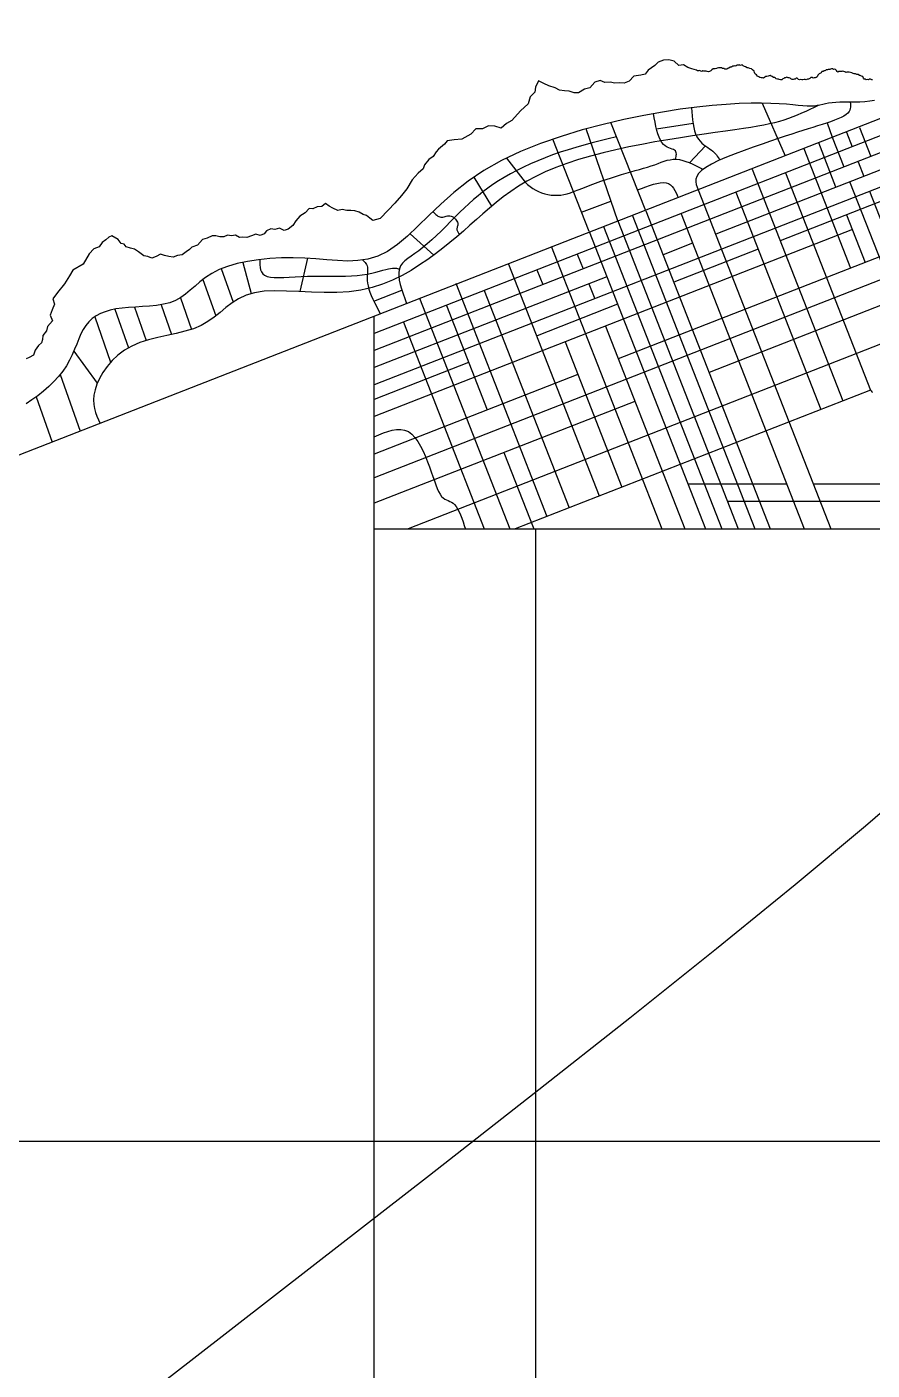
# Model space of a CAD drawing. Extents: x -15455 to 10897, y -24374 to 16165.
# Drawn here: x -435 to 3171, y -17379 to -11647 of the extents above; entities that cross this region are included whole.
import ezdxf

# ---------------------------------------------------------------- set-up
doc = ezdxf.new("R2010")
doc.units = 0
doc.header["$MEASUREMENT"] = 0
for name, color, linetype in [('COASTLINE', 7, 'CONTINUOUS'), ('HIGHWAY', 7, 'CONTINUOUS'), ('STREETS-SPRAWL-12M', 7, 'CONTINUOUS'), ('STREETS-SPRAWL-20M', 7, 'CONTINUOUS')]:
    doc.layers.add(name, color=color, linetype=linetype)

msp = doc.modelspace()

# ---------------------------------------------------------------- linework, layer by layer
at = {"layer": 'COASTLINE', "color": 7, "linetype": 'CONTINUOUS'}
msp.add_lwpolyline([(3172.4, -11873.5), (3168.6, -11872.9), (3163.8, -11869.4), (3159.7, -11870.1), (3154.9, -11872.3), (3150.2, -11871.8), (3145.6, -11872.5), (3140.8, -11869.9), (3136.3, -11870), (3133.9, -11865.6), (3130.4, -11858.9), (3125.5, -11856.7), (3120.1, -11854.2), (3116, -11854.1), (3111.3, -11850.8), (3105.1, -11849.7), (3099.9, -11847.4), (3094.5, -11847.8), (3089.2, -11845.2), (3084.2, -11843.5), (3077.9, -11841.1), (3073, -11840.1), (3068, -11840.8), (3063, -11840), (3058.1, -11841.1), (3054.5, -11838.6), (3049.9, -11837.2), (3045.5, -11836), (3041.1, -11837.8), (3037, -11837.2), (3033, -11837.3), (3028.7, -11836.9), (3024.4, -11839.5), (3021.2, -11837.1), (3018.9, -11832.8), (3014.4, -11829), (3009.9, -11827.5), (3005.8, -11828.2), (3001.8, -11826.5), (2997.4, -11825.7), (2993.5, -11827.8), (2990.1, -11828.4), (2986.6, -11828.1), (2983, -11828.6), (2979.7, -11829.7), (2975.2, -11829.7), (2971.9, -11832.8), (2968.7, -11834.2), (2965.5, -11835), (2961.1, -11837.5), (2956.3, -11837.2), (2952.6, -11842.9), (2945.2, -11847.5), (2939, -11853.1), (2936.3, -11859.4), (2931.8, -11863.6), (2928, -11864.7), (2923.3, -11863.7), (2918.8, -11865.7), (2914.2, -11862.8), (2909.3, -11863.6), (2904.8, -11867.8), (2898.9, -11869.4), (2894.4, -11870), (2889.6, -11872.2), (2884.9, -11871.9), (2880.1, -11872), (2875.4, -11872.4), (2870.5, -11872.9), (2865.7, -11871.4), (2860.6, -11872.2), (2856.2, -11870.8), (2851.2, -11866), (2846.3, -11866.4), (2841.8, -11870.1), (2838, -11870.4), (2833.7, -11871.8), (2829.3, -11871.3), (2824.5, -11868.6), (2821, -11866.2), (2816.6, -11864.6), (2812.3, -11864), (2807, -11861.9), (2801.7, -11863.8), (2797.4, -11864.8), (2793.4, -11867), (2789.1, -11868.1), (2784.8, -11872.6), (2779.1, -11873.1), (2774.6, -11871.8), (2771.2, -11870.4), (2766.6, -11869.8), (2761.7, -11868.6), (2759.1, -11865.8), (2754.6, -11863.4), (2750.1, -11862.7), (2744.2, -11859), (2739.6, -11857), (2735.8, -11854.7), (2731.6, -11856.4), (2726.8, -11857), (2721.5, -11859), (2716.1, -11858.2), (2712.2, -11861.5), (2707, -11865.9), (2702.3, -11864.5), (2697.4, -11864.8), (2691.5, -11862.6), (2687.1, -11859.6), (2681.9, -11857.8), (2676.9, -11852.2), (2673.2, -11849.3), (2670.7, -11845.7), (2668.5, -11841.1), (2666.8, -11835.2), (2660.2, -11829.8), (2656.2, -11825.6), (2648.8, -11824.9), (2641.7, -11821.9), (2637.1, -11821.5), (2630.6, -11816.9), (2626.7, -11815.6), (2623.2, -11814.2), (2620.1, -11812.6), (2615.9, -11808.7), (2611.7, -11811), (2608.2, -11811.7), (2604.3, -11809.2), (2600.1, -11809.7), (2595.4, -11810.7), (2591.3, -11813.2), (2587.6, -11814.5), (2584, -11813.5), (2580.1, -11814.6), (2576.7, -11814.8), (2572.7, -11817.8), (2569.3, -11818.3), (2565.2, -11819.5), (2559.5, -11823.3), (2554.6, -11823.9), (2550.2, -11826.9), (2546.1, -11827.8), (2541.8, -11827.4), (2537.5, -11825), (2532.9, -11824.7), (2527.9, -11821.3), (2523.8, -11821.3), (2519.3, -11821), (2514.8, -11821.9), (2510.2, -11823.6), (2506.3, -11824), (2501.4, -11825.7), (2496.6, -11825.6), (2492.3, -11826.1), (2486.9, -11829.5), (2483.1, -11834.6), (2477, -11837.8), (2472.1, -11838.1), (2467.2, -11837.7), (2462, -11836.2), (2457.6, -11835.8), (2453, -11836), (2448.4, -11834.5), (2443.6, -11837), (2439.2, -11836), (2434.2, -11833.6), (2429.4, -11835), (2425.5, -11834.1), (2421.2, -11832.1), (2401.6, -11825.3), (2384.1, -11820.6), (2366.5, -11809.3), (2346.3, -11811.9), (2325.5, -11793), (2302.9, -11787.1), (2280.6, -11788.6), (2258.3, -11797.2), (2243.7, -11812.1), (2215.5, -11832.3), (2202.9, -11848), (2183.5, -11852.6), (2153.7, -11857), (2134, -11878.9), (2113.1, -11886.9), (2092.1, -11885.4), (2072.7, -11887.8), (2052.5, -11883.1), (2029.8, -11884.1), (2010.1, -11875.2), (1987.4, -11883.4), (1966.7, -11907.7), (1943.6, -11913), (1918.5, -11928.8), (1899, -11928.1), (1878.6, -11921.5), (1858.3, -11920.5), (1837.5, -11917.1), (1817.9, -11906.9), (1791.1, -11898.1), (1770.9, -11889), (1746.9, -11877), (1735.2, -11903.9), (1731.2, -11925.4), (1711.8, -11945.8), (1703.6, -11975), (1670, -12004.7), (1633.1, -12047), (1610.6, -12058.9), (1588, -12078.6), (1561.5, -12070.9), (1533.8, -12069.8), (1508.3, -12081.9), (1480.6, -12081.9), (1459.1, -12104.7), (1420.9, -12126.3), (1387.9, -12128.3), (1357.5, -12133.2), (1346.2, -12147.6), (1329.8, -12161.1), (1320.9, -12168.9), (1310.8, -12180.7), (1298.1, -12200.2), (1279.5, -12212.3), (1261.8, -12235.8), (1255.3, -12252.1), (1233.9, -12270.7), (1208.6, -12299), (1186.3, -12337.5), (1162.7, -12366.2), (1135.2, -12399), (1105.8, -12429.3), (1072.8, -12464), (1041, -12473.4), (1027.4, -12462.8), (1014.1, -12452), (998.9, -12447.2), (982.7, -12437.6), (963.9, -12431.5), (946.4, -12430.1), (929.3, -12430.3), (910.7, -12426), (891.5, -12430.7), (870.8, -12421.2), (854.3, -12412.5), (839, -12400.9), (823.5, -12412.9), (803.8, -12415.5), (785.2, -12422.8), (768.6, -12421.5), (752.7, -12440.2), (729.9, -12455), (711.9, -12475.2), (700, -12495.2), (680.2, -12510.2), (663.2, -12515.2), (643.2, -12505.2), (622.2, -12511.6), (606.2, -12508.4), (587.7, -12517.4), (577, -12529.7), (560, -12537.6), (541.4, -12531), (522.7, -12538), (503.6, -12546.3), (486.7, -12544.4), (471.9, -12545.3), (454.9, -12536.3), (437.7, -12539.1), (420.5, -12536.3), (404.9, -12543.3), (388.1, -12542.7), (371.6, -12538.4), (355.1, -12539.2), (334.6, -12547.9), (313.8, -12553.9), (292.7, -12579.1), (268.8, -12586.4), (258.3, -12597.5), (245.1, -12606.8), (228.1, -12619), (208, -12622), (188.8, -12630.2), (171.1, -12626.4), (152.7, -12623.2), (135.7, -12617.3), (116.8, -12627.2), (98.8, -12633.2), (80.8, -12626.5), (63.6, -12623.4), (41.8, -12606.7), (23.9, -12596), (6.5, -12591), (-11.7, -12584.9), (-19.5, -12574), (-32.5, -12570.9), (-45.7, -12554.2), (-71.8, -12538.4), (-85.4, -12544), (-98.1, -12555.2), (-113.3, -12567.7), (-126.5, -12586.2), (-148.6, -12593.8), (-169, -12615.2), (-194.7, -12658.9), (-239, -12684.5), (-253.7, -12709.8), (-274.5, -12744), (-304.4, -12780), (-323.5, -12807.7), (-316.4, -12830.9), (-326.5, -12854.3), (-334.8, -12877.4), (-325.1, -12900.8), (-346.9, -12925.3), (-351.8, -12943.5), (-366.1, -12963.9), (-367.6, -12981.6), (-372.1, -12994.9), (-385.8, -13006.6), (-399.3, -13026.4), (-406.9, -13047.2), (-424.5, -13057.4), (-438.2, -13063.2)], dxfattribs=at)
at = {"layer": 'HIGHWAY', "color": 250, "linetype": 'CONTINUOUS'}
for p, q in [((3411.7, -14824.7), (3142.6, -15057.2)), ((3142.6, -15057.2), (2841.7, -15308.5)), ((2841.7, -15308.5), (2507.1, -15580.9)), ((2507.1, -15580.9), (2136.9, -15876.7)), ((2136.9, -15876.7), (1729.3, -16198.3)), ((1729.3, -16198.3), (1282.3, -16547.8)), ((1282.3, -16547.8), (794.1, -16927.7)), ((794.1, -16927.7), (264.3, -17338.9)), ((264.3, -17338.9), (-300.8, -17776.4))]:
    msp.add_line(p, q, dxfattribs=at)
at = {"layer": 'STREETS-SPRAWL-12M', "color": 253, "linetype": 'CONTINUOUS'}
for p, q in [((2548.4, -11977.6), (2488, -11982.5)), ((2603.8, -11974.5), (2548.4, -11977.6)), ((2654, -11972.9), (2603.8, -11974.5)), ((2699, -11972.7), (2654, -11972.9)), ((2738.9, -11973.5), (2699, -11972.7)), ((2701.6, -11972.7), (2800, -12197)), ((2774, -11975.1), (2738.9, -11973.5)), ((2804.8, -11977.1), (2774, -11975.1)), ((2831.7, -11979.5), (2804.8, -11977.1)), ((2855.1, -11981.7), (2831.7, -11979.5)), ((2959.9, -11978.2), (2948, -11980.8)), ((2972.2, -11975.5), (2959.9, -11978.2)), ((2985.1, -11972.9), (2972.2, -11975.5)), ((2999.4, -11970.7), (2985.1, -11972.9)), ((3015.3, -11969.2), (2999.4, -11970.7)), ((3033.4, -11968.6), (3015.3, -11969.2)), ((3053.2, -11968.5), (3033.4, -11968.6)), ((3074.2, -11968.7), (3053.2, -11968.5)), ((3096, -11968.7), (3074.2, -11968.7)), ((3076.9, -11968.7), (3077.8, -11975.5)), ((3077.8, -11975.5), (3078.4, -11982.2)), ((3118.1, -11968.3), (3096, -11968.7)), ((3140, -11967), (3118.1, -11968.3)), ((3161.2, -11964.6), (3140, -11967)), ((3181.2, -11960.7), (3161.2, -11964.6)), ((2196.6, -12024.9), (2111.9, -12042.3)), ((2276.8, -12010.4), (2196.6, -12024.9)), ((2241.2, -12035.7), (2237.8, -12017.2)), ((2244.8, -12053.9), (2241.2, -12035.7)), ((2352.1, -11998.6), (2276.8, -12010.4)), ((2422.5, -11989.4), (2352.1, -11998.6)), ((2399.6, -11992.2), (2401.1, -12009.8)), ((2401.1, -12009.8), (2402.7, -12027.2)), ((2402.7, -12027.2), (2404.6, -12044.2)), ((2488, -11982.5), (2422.5, -11989.4)), ((2832.5, -12030.9), (2813.7, -12037.9)), ((2851.1, -12023.4), (2832.5, -12030.9)), ((2869.4, -12015.6), (2851.1, -12023.4)), ((2875.5, -11983.6), (2855.1, -11981.7)), ((2887.4, -12007.5), (2869.4, -12015.6)), ((2893.3, -11984.9), (2875.5, -11983.6)), ((2905.4, -11999.2), (2887.4, -12007.5)), ((2909, -11985.3), (2893.3, -11984.9)), ((2923.2, -11990.7), (2905.4, -11999.2)), ((2923, -11984.7), (2909, -11985.3)), ((2935.9, -11983.1), (2923, -11984.7)), ((2941, -11982.2), (2923.2, -11990.7)), ((2948, -11980.8), (2935.9, -11983.1)), ((3038.2, -12033.7), (3024.7, -12039.7)), ((3049.8, -12027.6), (3038.2, -12033.7)), ((3059.4, -12021.4), (3049.8, -12027.6)), ((3066.7, -12015.1), (3059.4, -12021.4)), ((3072, -12008.7), (3066.7, -12015.1)), ((3075.5, -12002.2), (3072, -12008.7)), ((3077.5, -11995.6), (3075.5, -12002.2)), ((3078.4, -11988.9), (3077.5, -11995.6)), ((3078.4, -11982.2), (3078.4, -11988.9)), ((1934.3, -12086.8), (1844.4, -12114.1)), ((2023.9, -12062.9), (1934.3, -12086.8)), ((2085.3, -12474), (1951.3, -12082)), ((2111.9, -12042.3), (2023.9, -12062.9)), ((2205.6, -12431.4), (2055.5, -12055.2)), ((2248.6, -12071.6), (2244.8, -12053.9)), ((2252.6, -12088.4), (2248.6, -12071.6)), ((2251, -12082), (2406.6, -12058.4)), ((2257.1, -12104), (2252.6, -12088.4)), ((2404.6, -12044.2), (2407, -12060.6)), ((2407, -12060.6), (2409.9, -12076.1)), ((2409.9, -12076.1), (2413.4, -12090.7)), ((2413.4, -12090.7), (2417.8, -12104)), ((2545.3, -12091.9), (2501.5, -12098)), ((2585.4, -12086.1), (2545.3, -12091.9)), ((2621.4, -12080.8), (2585.4, -12086.1)), ((2653.6, -12075.8), (2621.4, -12080.8)), ((2682.5, -12070.9), (2653.6, -12075.8)), ((2708.6, -12066), (2682.5, -12070.9)), ((2732.4, -12061), (2708.6, -12066)), ((2754.3, -12055.9), (2732.4, -12061)), ((2774.9, -12050.4), (2754.3, -12055.9)), ((2794.5, -12044.4), (2774.9, -12050.4)), ((2813.7, -12037.9), (2794.5, -12044.4)), ((2875.6, -12089.3), (2852.4, -12096.8)), ((2897.3, -12082.4), (2875.6, -12089.3)), ((2917.8, -12075.9), (2897.3, -12082.4)), ((2937.6, -12069.7), (2917.8, -12075.9)), ((2956.8, -12063.6), (2937.6, -12069.7)), ((2975.4, -12057.6), (2956.8, -12063.6)), ((2993, -12051.6), (2975.4, -12057.6)), ((2978.1, -12056.6), (3000.7, -12117.7)), ((3009.5, -12045.6), (2993, -12051.6)), ((3024.7, -12039.7), (3009.5, -12045.6)), ((3116.5, -12075.8), (3165, -12199.8)), ((3245.1, -12096.3), (1046.3, -12955.6)), ((1756, -12144.9), (1670.6, -12179.4)), ((1844.4, -12114.1), (1756, -12144.9)), ((1963.7, -12520.3), (1808.4, -12126.1)), ((1941.4, -12151.5), (1907.3, -12161.1)), ((1975.7, -12142.4), (1941.4, -12151.5)), ((2010.3, -12133.5), (1975.7, -12142.4)), ((2045, -12124.8), (2010.3, -12133.5)), ((2079.8, -12116.3), (2045, -12124.8)), ((2188.6, -12148.2), (2132.9, -12159.4)), ((2244.1, -12138), (2188.6, -12148.2)), ((2298.9, -12128.6), (2244.1, -12138)), ((2262, -12118.1), (2257.1, -12104)), ((2267.5, -12130.5), (2262, -12118.1)), ((2273.7, -12140.9), (2267.5, -12130.5)), ((2280.6, -12149), (2273.7, -12140.9)), ((2288.1, -12155.2), (2280.6, -12149)), ((2352.6, -12120), (2298.9, -12128.6)), ((2404.6, -12112), (2352.6, -12120)), ((2454.4, -12104.7), (2404.6, -12112)), ((2417.8, -12104), (2423.2, -12116)), ((2423.2, -12116), (2429.6, -12126.3)), ((2429.6, -12126.3), (2436.8, -12135.3)), ((2436.8, -12135.3), (2444.7, -12143.1)), ((2444.7, -12143.1), (2452.9, -12149.9)), ((2452.9, -12149.9), (2461.3, -12156)), ((2501.5, -12098), (2454.4, -12104.7)), ((2701.4, -12146.8), (2663.4, -12160)), ((2737.3, -12134.7), (2701.4, -12146.8)), ((2770.2, -12123.7), (2737.3, -12134.7)), ((2800.1, -12113.8), (2770.2, -12123.7)), ((2827.4, -12104.9), (2800.1, -12113.8)), ((2852.4, -12096.8), (2827.4, -12104.9)), ((2941.1, -12140.9), (3014.8, -12329.4)), ((3000.7, -12117.7), (3050.3, -12244.6)), ((3061.4, -12096.8), (3085.6, -12158.6)), ((3269.6, -12158.9), (1046.3, -13027.8)), ((1670.6, -12179.4), (1589.6, -12217.7)), ((1611.5, -12206.7), (1690.9, -12309.4)), ((1775.5, -12205.2), (1744.1, -12217.9)), ((1807.7, -12193.1), (1775.5, -12205.2)), ((1840.4, -12181.8), (1807.7, -12193.1)), ((1873.6, -12171.1), (1840.4, -12181.8)), ((1907.3, -12161.1), (1873.6, -12171.1)), ((1969.6, -12198.4), (1917.8, -12213.5)), ((2023, -12184.4), (1969.6, -12198.4)), ((2077.6, -12171.4), (2023, -12184.4)), ((2132.9, -12159.4), (2077.6, -12171.4)), ((2295.7, -12159.8), (2288.1, -12155.2)), ((2303.4, -12163.2), (2295.7, -12159.8)), ((2310.7, -12165.9), (2303.4, -12163.2)), ((2317.5, -12168.1), (2310.7, -12165.9)), ((2323.4, -12170.3), (2317.5, -12168.1)), ((2328.2, -12172.9), (2323.4, -12170.3)), ((2331.7, -12176.1), (2328.2, -12172.9)), ((2333.9, -12180), (2331.7, -12176.1)), ((2331.7, -12211.8), (2333.1, -12206)), ((2333.1, -12206), (2334.3, -12200.2)), ((2335.2, -12184.5), (2333.9, -12180)), ((2334.3, -12200.2), (2335.2, -12194.7)), ((2335.5, -12189.4), (2335.2, -12184.5)), ((2335.2, -12194.7), (2335.5, -12189.4)), ((2391.7, -12226.7), (2459.8, -12154.9)), ((2461.3, -12156), (2469.5, -12161.5)), ((2469.5, -12161.5), (2477.3, -12166.7)), ((2477.3, -12166.7), (2484.6, -12171.8)), ((2484.6, -12171.8), (2491, -12177)), ((2491, -12177), (2496.7, -12182.3)), ((2496.7, -12182.3), (2501.7, -12187.6)), ((2501.7, -12187.6), (2506.2, -12193)), ((2506.2, -12193), (2510.2, -12198.5)), ((2510.2, -12198.5), (2513.9, -12204)), ((2513.9, -12204), (2517.4, -12209.6)), ((2549.2, -12203), (2515.2, -12217.7)), ((2586, -12188.3), (2549.2, -12203)), ((2624.5, -12173.9), (2586, -12188.3)), ((2663.4, -12160), (2624.5, -12173.9)), ((2879.3, -12166.3), (3078.7, -12676.3)), ((1514.7, -12259.9), (1447, -12305.9)), ((1589.6, -12217.7), (1514.7, -12259.9)), ((1655.2, -12259.6), (1627.7, -12274.3)), ((1683.8, -12245.3), (1655.2, -12259.6)), ((1713.5, -12231.3), (1683.8, -12245.3)), ((1744.1, -12217.9), (1713.5, -12231.3)), ((1776.6, -12265.4), (1735.5, -12285)), ((1820.8, -12246.9), (1776.6, -12265.4)), ((1868.1, -12229.7), (1820.8, -12246.9)), ((1917.8, -12213.5), (1868.1, -12229.7)), ((2121.7, -12271.3), (2141.4, -12265.8)), ((2141.4, -12265.8), (2160.4, -12260.5)), ((2160.4, -12260.5), (2178.6, -12255.5)), ((2178.6, -12255.5), (2196, -12250.5)), ((2196, -12250.5), (2212.6, -12245.5)), ((2212.6, -12245.5), (2228.4, -12240.4)), ((2228.4, -12240.4), (2243.3, -12235.1)), ((2243.3, -12235.1), (2257.4, -12229.8)), ((2257.4, -12229.8), (2270.9, -12224.7)), ((2270.9, -12224.7), (2284, -12220.2)), ((2284, -12220.2), (2296.9, -12216.4)), ((2296.9, -12216.4), (2309.7, -12213.6)), ((2309.7, -12213.6), (2322.5, -12212)), ((2322.5, -12212), (2335.5, -12212)), ((2335.5, -12212), (2348.9, -12213.5)), ((2348.9, -12213.5), (2362.6, -12216.6)), ((2362.6, -12216.6), (2376.5, -12220.9)), ((2376.5, -12220.9), (2390.8, -12226.3)), ((2390.8, -12226.3), (2405.2, -12232.6)), ((2405.2, -12232.6), (2419.7, -12239.5)), ((2419.7, -12239.5), (2434.3, -12246.9)), ((2442.4, -12259.7), (2429.8, -12272.6)), ((2434.3, -12246.9), (2449, -12254.4)), ((2460.7, -12246.3), (2442.4, -12259.7)), ((2485.3, -12232.2), (2460.7, -12246.3)), ((2515.2, -12217.7), (2485.3, -12232.2)), ((3294.4, -12222.5), (2503.5, -12531.6)), ((2517.4, -12209.6), (2520.8, -12215.2)), ((2658.7, -12254.5), (3044.9, -13242.9)), ((3110.4, -12222.2), (3135.1, -12285.4)), ((3319.2, -12286), (1046.3, -13174.3)), ((1447, -12305.9), (1385.9, -12354.3)), ((1472.2, -12287.8), (1547.7, -12412.7)), ((1553.3, -12319.8), (1531.2, -12335.4)), ((1576.7, -12304.5), (1553.3, -12319.8)), ((1601.5, -12289.3), (1576.7, -12304.5)), ((1627.7, -12274.3), (1601.5, -12289.3)), ((1697.5, -12305.6), (1662, -12327.2)), ((1735.5, -12285), (1697.5, -12305.6)), ((1944, -12331.8), (1967.5, -12323)), ((1967.5, -12323), (1990.8, -12314.4)), ((1990.8, -12314.4), (2013.8, -12306)), ((2013.8, -12306), (2036.5, -12298.1)), ((2036.5, -12298.1), (2058.6, -12290.6)), ((2058.6, -12290.6), (2080.3, -12283.6)), ((2080.3, -12283.6), (2101.3, -12277.2)), ((2101.3, -12277.2), (2121.7, -12271.3)), ((2204.6, -12329.6), (2221.3, -12323.7)), ((2221.3, -12323.7), (2237.3, -12318.7)), ((2237.3, -12318.7), (2252.6, -12314.8)), ((2252.6, -12314.8), (2266.8, -12312.2)), ((2266.8, -12312.2), (2279.9, -12311.4)), ((2279.9, -12311.4), (2291.5, -12312.4)), ((2291.5, -12312.4), (2301.5, -12315.5)), ((2301.5, -12315.5), (2310.2, -12320.6)), ((2310.2, -12320.6), (2317.6, -12327.4)), ((2418.7, -12296.8), (2418.4, -12308.3)), ((2418.4, -12308.3), (2420.7, -12319.6)), ((2422.2, -12284.9), (2418.7, -12296.8)), ((2420.7, -12319.6), (2424.5, -12330.7)), ((2429.8, -12272.6), (2422.2, -12284.9)), ((2800.6, -12270), (3162.9, -13196.8)), ((3074.7, -12307.2), (3327.5, -12953.9)), ((1385.9, -12354.3), (1330.4, -12403.6)), ((1489.8, -12367.4), (1470, -12384.1)), ((1510.1, -12351.2), (1489.8, -12367.4)), ((1531.2, -12335.4), (1510.1, -12351.2)), ((1597.4, -12372.7), (1567.5, -12396.3)), ((1628.8, -12349.6), (1597.4, -12372.7)), ((1662, -12327.2), (1628.8, -12349.6)), ((1896.6, -12349.9), (1920.3, -12340.8)), ((1920.3, -12340.8), (1944, -12331.8)), ((2170.2, -12342.7), (2187.5, -12336)), ((2187.5, -12336), (2204.6, -12329.6)), ((2317.6, -12327.4), (2324, -12335.5)), ((2324, -12335.5), (2329.6, -12344.7)), ((2329.6, -12344.7), (2334.6, -12354.7)), ((2334.6, -12354.7), (2339.2, -12365.3)), ((2339.2, -12365.3), (2343.6, -12376.2)), ((2424.5, -12330.7), (2429.2, -12341.7)), ((2429.2, -12341.7), (2994.7, -13788.8)), ((2589.6, -12352.4), (2951.8, -13279.3)), ((3340.3, -12339.9), (2778, -12559.7)), ((3159.7, -12348.4), (3260.1, -12605.3)), ((1330.4, -12403.6), (1279.7, -12452)), ((1297.1, -12435.1), (1301.1, -12439.4)), ((1411.8, -12438.2), (1392, -12457.8)), ((1431.3, -12419.4), (1411.8, -12438.2)), ((1450.6, -12401.4), (1431.3, -12419.4)), ((1470, -12384.1), (1450.6, -12401.4)), ((1538.7, -12420.3), (1510.6, -12444.6)), ((1567.5, -12396.3), (1538.7, -12420.3)), ((1931.2, -12437.9), (2056.7, -12390.5)), ((2205.6, -12431.4), (2736.1, -13788.8)), ((1279.7, -12452), (1232.6, -12498)), ((1301.1, -12439.4), (1305.2, -12443.6)), ((1305.2, -12443.6), (1309.3, -12447.5)), ((1309.3, -12447.5), (1313.4, -12451)), ((1313.4, -12451), (1317.6, -12454.1)), ((1317.6, -12454.1), (1321.9, -12456.5)), ((1321.9, -12456.5), (1326.2, -12458.2)), ((1326.2, -12458.2), (1330.6, -12459.1)), ((1330.6, -12459.1), (1335.1, -12459.1)), ((1335.1, -12459.1), (1339.8, -12458.3)), ((1339.8, -12458.3), (1344.5, -12457.1)), ((1344.5, -12457.1), (1349.3, -12455.7)), ((1349.3, -12455.7), (1354.2, -12454.3)), ((1372, -12477.9), (1351.9, -12498.1)), ((1354.2, -12454.3), (1359.2, -12453.2)), ((1359.2, -12453.2), (1364.2, -12452.7)), ((1364.2, -12452.7), (1369.4, -12453)), ((1369.4, -12453), (1374.5, -12454.4)), ((1392, -12457.8), (1372, -12477.9)), ((1374.5, -12454.4), (1379.7, -12456.6)), ((1379.7, -12456.6), (1384.6, -12459.6)), ((1384.6, -12459.6), (1389.2, -12463.2)), ((1389.2, -12463.2), (1393.4, -12467.3)), ((1393.4, -12467.3), (1396.9, -12471.7)), ((1396.9, -12471.7), (1399.8, -12476.2)), ((1399.8, -12476.2), (1401.7, -12480.6)), ((1401.7, -12480.6), (1402.8, -12485)), ((1402.7, -12493.1), (1402, -12496.9)), ((1403.1, -12489.1), (1402.7, -12493.1)), ((1402.8, -12485), (1403.1, -12489.1)), ((1455, -12493.5), (1427.1, -12518)), ((1482.8, -12469), (1455, -12493.5)), ((1510.6, -12444.6), (1482.8, -12469)), ((2085.3, -12474), (2599.1, -13788.8)), ((2147, -12448.9), (2670.6, -13788.8)), ((2355.4, -12444), (2881, -13788.8)), ((3061.5, -12448.9), (3140.9, -12652)), ((3086.2, -12512), (1046.3, -13309.2)), ((1188.3, -12539.8), (1145.8, -12576)), ((1232.6, -12498), (1188.3, -12539.8)), ((1199.7, -12529.4), (1301.4, -12620.4)), ((1311.8, -12537.6), (1292.2, -12556.1)), ((1331.8, -12518.2), (1311.8, -12537.6)), ((1351.9, -12498.1), (1331.8, -12518.2)), ((1398.6, -12542.5), (1369.5, -12567)), ((1427.1, -12518), (1398.6, -12542.5)), ((1399.4, -12507.4), (1399.1, -12510.5)), ((1399.1, -12510.5), (1399.3, -12513.5)), ((1399.3, -12513.5), (1400.1, -12516.4)), ((1400.2, -12504.1), (1399.4, -12507.4)), ((1400.1, -12516.4), (1401.3, -12519.1)), ((1401.1, -12500.6), (1400.2, -12504.1)), ((1402, -12496.9), (1401.1, -12500.6)), ((1401.3, -12519.1), (1402.9, -12521.7)), ((1402.9, -12521.7), (1404.7, -12524.3)), ((1404.7, -12524.3), (1406.8, -12526.8)), ((1406.8, -12526.8), (1409, -12529.2)), ((1409, -12529.2), (1411.4, -12531.6)), ((1963.7, -12520.3), (2459.4, -13788.8)), ((2025.4, -12499.1), (2529.5, -13788.8)), ((3419.6, -12543), (2087.6, -13063.6)), ((1104, -12604.8), (1062.2, -12625.1)), ((1145.8, -12576), (1104, -12604.8)), ((1236.4, -12602.1), (1219.5, -12614)), ((1254.3, -12588.6), (1236.4, -12602.1)), ((1273, -12573.2), (1254.3, -12588.6)), ((1292.2, -12556.1), (1273, -12573.2)), ((1339.4, -12591.3), (1308, -12615.5)), ((1369.5, -12567), (1339.4, -12591.3)), ((1801.6, -12582), (2273.2, -13788.8)), ((2404.8, -12570.2), (2279.1, -12619.3)), ((2684.9, -12596.1), (2325, -12736.7)), ((461.7, -12657.3), (421.2, -12668.9)), ((505.8, -12647.8), (461.7, -12657.3)), ((486.1, -12651.7), (522.1, -12784.7)), ((552.6, -12640.5), (505.8, -12647.8)), ((601.3, -12635.4), (552.6, -12640.5)), ((559.1, -12639.7), (558.8, -12651.1)), ((558.8, -12651.1), (558.9, -12662.3)), ((558.9, -12662.3), (559.8, -12673.1)), ((651, -12632.5), (601.3, -12635.4)), ((700.9, -12631.8), (651, -12632.5)), ((750.1, -12633.2), (700.9, -12631.8)), ((762.6, -12633.9), (730.1, -12776.6)), ((798, -12636.7), (750.1, -12633.2)), ((844.5, -12640.9), (798, -12636.7)), ((889.7, -12644.5), (844.5, -12640.9)), ((934, -12646.1), (889.7, -12644.5)), ((977.3, -12644.4), (934, -12646.1)), ((1020, -12637.8), (977.3, -12644.4)), ((998, -12641.9), (1001.6, -12645.5)), ((1001.6, -12645.5), (1005.1, -12649.2)), ((1005.1, -12649.2), (1008.4, -12653)), ((1008.4, -12653), (1011.4, -12657.1)), ((1011.4, -12657.1), (1014, -12661.6)), ((1014, -12661.6), (1016.2, -12666.5)), ((1016.2, -12666.5), (1017.7, -12671.9)), ((1062.2, -12625.1), (1020, -12637.8)), ((3453.6, -12630), (1046.3, -13570.8)), ((1159.3, -12666.8), (1154, -12679.4)), ((1167.2, -12655.5), (1159.3, -12666.8)), ((1177.4, -12645), (1167.2, -12655.5)), ((1189.7, -12635), (1177.4, -12645)), ((1203.9, -12624.8), (1189.7, -12635)), ((1219.5, -12614), (1203.9, -12624.8)), ((1240.5, -12663), (1204, -12685.9)), ((1275.1, -12639.4), (1240.5, -12663)), ((1308, -12615.5), (1275.1, -12639.4)), ((1620.2, -12659.2), (2006.9, -13648.6)), ((1913, -12616.9), (1937.5, -12679.5)), ((327.1, -12716.1), (303.6, -12734.3)), ((315.8, -12724.4), (370.5, -12880.6)), ((354, -12698.7), (327.1, -12716.1)), ((385.1, -12682.8), (354, -12698.7)), ((421.2, -12668.9), (385.1, -12682.8)), ((394.6, -12678.6), (444.7, -12821.7)), ((559.8, -12673.1), (561.9, -12683.1)), ((561.9, -12683.1), (565.6, -12692.2)), ((565.6, -12692.2), (571.2, -12700.2)), ((571.2, -12700.2), (579.2, -12706.7)), ((579.2, -12706.7), (590, -12711.7)), ((590, -12711.7), (603.8, -12714.9)), ((603.8, -12714.9), (620.4, -12716.5)), ((620.4, -12716.5), (639.6, -12716.9)), ((639.6, -12716.9), (660.9, -12716.4)), ((660.9, -12716.4), (684.1, -12715.3)), ((684.1, -12715.3), (708.9, -12713.9)), ((708.9, -12713.9), (734.8, -12712.5)), ((734.8, -12712.5), (761.6, -12711.4)), ((761.6, -12711.4), (789, -12710.9)), ((789, -12710.9), (816.6, -12710.8)), ((816.6, -12710.8), (844.3, -12711)), ((844.3, -12711), (871.7, -12711.2)), ((871.7, -12711.2), (898.7, -12711.2)), ((898.7, -12711.2), (924.8, -12710.8)), ((924.8, -12710.8), (949.9, -12709.9)), ((949.9, -12709.9), (973.8, -12708.1)), ((973.8, -12708.1), (996, -12705.5)), ((996, -12705.5), (1016.7, -12702)), ((1016.7, -12702), (1035.9, -12698.1)), ((1017.1, -12709.1), (1016.8, -12718.8)), ((1016.8, -12718.8), (1017.1, -12729.2)), ((1017.7, -12700.2), (1017.1, -12709.1)), ((1017.7, -12671.9), (1018.6, -12677.9)), ((1018.3, -12692), (1017.7, -12700.2)), ((1018.7, -12684.6), (1018.3, -12692)), ((1018.6, -12677.9), (1018.7, -12684.6)), ((1035.9, -12698.1), (1053.4, -12693.9)), ((2039.1, -12713.1), (1046.3, -13101.1)), ((1053.4, -12693.9), (1069.3, -12689.7)), ((1069.3, -12689.7), (1083.6, -12685.7)), ((1083.6, -12685.7), (1096.3, -12682.2)), ((1096.3, -12682.2), (1107.3, -12679.3)), ((1107.3, -12679.3), (1116.7, -12677.4)), ((1116.7, -12677.4), (1124.7, -12676.3)), ((1124.7, -12676.3), (1131.4, -12675.9)), ((1165.6, -12707.4), (1125.1, -12727.1)), ((1131.4, -12675.9), (1137.1, -12676)), ((1137.1, -12676), (1142, -12676.7)), ((1142, -12676.7), (1146.3, -12677.7)), ((1146.3, -12677.7), (1150.1, -12679)), ((1150.1, -12679), (1153.8, -12680.3)), ((1154, -12679.4), (1151.6, -12693.9)), ((1151.6, -12693.9), (1151.6, -12709.9)), ((1151.6, -12709.9), (1153.8, -12727.3)), ((1204, -12685.9), (1165.6, -12707.4)), ((1740.8, -12684.1), (1765.3, -12746.8)), ((262.2, -12770.6), (242.4, -12787.4)), ((282.3, -12752.7), (262.2, -12770.6)), ((303.6, -12734.3), (282.3, -12752.7)), ((535.8, -12781.3), (499.9, -12792.1)), ((577.2, -12775.3), (535.8, -12781.3)), ((623.3, -12773.3), (577.2, -12775.3)), ((673, -12774.1), (623.3, -12773.3)), ((725.3, -12776.4), (673, -12774.1)), ((779.3, -12779.1), (725.3, -12776.4)), ((833.7, -12781), (779.3, -12779.1)), ((887.6, -12780.9), (833.7, -12781)), ((940, -12777.6), (887.6, -12780.9)), ((989.9, -12770.3), (940, -12777.6)), ((1037.3, -12759.1), (989.9, -12770.3)), ((1017.1, -12729.2), (1018.2, -12740.5)), ((1018.2, -12740.5), (1020.4, -12752.6)), ((1020.4, -12752.6), (1023.9, -12765.5)), ((1023.9, -12765.5), (1028.6, -12779.1)), ((1028.6, -12779.1), (1034.4, -12793.4)), ((1082.3, -12744.5), (1037.3, -12759.1)), ((1045.7, -12818.1), (1165, -12770.6)), ((1125.1, -12727.1), (1082.3, -12744.5)), ((1153.8, -12727.3), (1157.9, -12745.9)), ((1157.9, -12745.9), (1163.4, -12765.4)), ((1163.4, -12765.4), (1170, -12785.6)), ((1394.5, -12740.3), (1783.5, -13735.8)), ((1515.5, -12772.2), (1877.7, -13699)), ((1962.3, -12743.1), (1987.5, -12807.6)), ((88.7, -12838.6), (58.5, -12840.7)), ((118.5, -12835.4), (88.7, -12838.6)), ((147.3, -12830.8), (118.5, -12835.4)), ((137.9, -12832.6), (182.4, -12959.7)), ((174.4, -12824), (147.3, -12830.8)), ((199.3, -12814.6), (174.4, -12824)), ((221.7, -12802.3), (199.3, -12814.6)), ((220.1, -12803.5), (267.1, -12937.8)), ((242.4, -12787.4), (221.7, -12802.3)), ((440.4, -12824.7), (414.4, -12844.5)), ((468.4, -12806.9), (440.4, -12824.7)), ((499.9, -12792.1), (468.4, -12806.9)), ((1034.4, -12793.4), (1040.9, -12808.2)), ((1040.9, -12808.2), (1048.2, -12823.4)), ((1048.2, -12823.4), (1056, -12838.9)), ((1056, -12838.9), (1064.2, -12854.7)), ((1170, -12785.6), (1177.3, -12806.3)), ((1177.3, -12806.3), (1184.9, -12827.2)), ((1240.1, -12803.9), (1625, -13788.8)), ((1354.5, -12835.2), (1529.1, -13281.8)), ((2084.9, -12830.5), (1741.7, -12964.7)), ((3213.8, -12832.5), (2475.2, -13121.1)), ((-156.4, -12891.9), (-171, -12905.3)), ((-139.9, -12880.3), (-156.4, -12891.9)), ((-145.4, -12883.7), (-77.6, -13077.6)), ((-121.5, -12870.5), (-139.9, -12880.3)), ((-101.2, -12862.4), (-121.5, -12870.5)), ((-78.9, -12855.8), (-101.2, -12862.4)), ((-54.8, -12850.7), (-78.9, -12855.8)), ((-59.1, -12851.4), (-1.4, -13016.2)), ((-28.7, -12847), (-54.8, -12850.7)), ((-0.8, -12844.4), (-28.7, -12847)), ((28.5, -12842.5), (-0.8, -12844.4)), ((23.6, -12842.7), (73.7, -12985.7)), ((58.5, -12840.7), (28.5, -12842.5)), ((364.2, -12885.5), (337.5, -12904.6)), ((389.4, -12865.1), (364.2, -12885.5)), ((414.4, -12844.5), (389.4, -12865.1)), ((1064.2, -12854.7), (1072.5, -12870.5)), ((3615.4, -12841.3), (1191.1, -13788.8)), ((-194.8, -12938.2), (-204.4, -12957.5)), ((-183.8, -12920.8), (-194.8, -12938.2)), ((-171, -12905.3), (-183.8, -12920.8)), ((239.4, -12946), (201.5, -12955.4)), ((275.2, -12935), (239.4, -12946)), ((308.1, -12921.4), (275.2, -12935)), ((337.5, -12904.6), (308.1, -12921.4)), ((1171.7, -12906.6), (1516.4, -13788.8)), ((2033.2, -12924.5), (2371, -13788.8)), ((-222, -13000.2), (-231.1, -13022.9)), ((-213.3, -12978.3), (-222, -13000.2)), ((-204.4, -12957.5), (-213.3, -12978.3)), ((12.8, -13008.8), (-18.6, -13026.7)), ((47.4, -12994.3), (12.8, -13008.8)), ((84.5, -12982.6), (47.4, -12994.3)), ((123.1, -12972.9), (84.5, -12982.6)), ((162.4, -12964.1), (123.1, -12972.9)), ((201.5, -12955.4), (162.4, -12964.1)), ((1860.6, -12990.7), (2103, -13611)), ((-241, -13046.2), (-252.5, -13069.8)), ((-231.1, -13022.9), (-241, -13046.2)), ((-234.3, -13030.8), (-134.6, -13167.8)), ((-46.6, -13047.6), (-71.3, -13070.8)), ((-18.6, -13026.7), (-46.6, -13047.6)), ((-281.7, -13116.4), (-299.8, -13138.9)), ((-265.9, -13093.2), (-281.7, -13116.4)), ((-252.5, -13069.8), (-265.9, -13093.2)), ((-110.5, -13121.1), (-125, -13146.9)), ((-92.5, -13095.5), (-110.5, -13121.1)), ((-71.3, -13070.8), (-92.5, -13095.5)), ((1449, -13079.1), (1046.3, -13236.5)), ((-341.5, -13181.9), (-364.5, -13202)), ((-319.9, -13160.8), (-341.5, -13181.9)), ((-299.8, -13138.9), (-319.9, -13160.8)), ((-292.6, -13130.3), (-207.8, -13372.5)), ((-136.3, -13172.1), (-144.2, -13196.1)), ((-125, -13146.9), (-136.3, -13172.1)), ((1915.4, -13130.9), (1046.3, -13470.5)), ((-413.3, -13238.7), (-438.4, -13255)), ((-388.6, -13220.9), (-413.3, -13238.7)), ((-394.6, -13225.6), (-326.9, -13419)), ((-364.5, -13202), (-388.6, -13220.9)), ((-148.8, -13218.3), (-150.5, -13238.7)), ((-150.5, -13238.7), (-149.7, -13257.7)), ((-144.2, -13196.1), (-148.8, -13218.3)), ((3162.9, -13196.8), (1648.1, -13788.8)), ((3162.9, -13196.8), (3165.8, -13200.4)), ((3165.8, -13200.4), (3168.9, -13203.8)), ((3168.9, -13203.8), (3172.2, -13206.9)), ((-149.7, -13257.7), (-146.8, -13275.5)), ((-146.8, -13275.5), (-142.3, -13292.3)), ((-142.3, -13292.3), (-136.5, -13308.4)), ((2158.4, -13244.9), (1046.3, -13679.6)), ((-136.5, -13308.4), (-129.9, -13323.9)), ((-129.9, -13323.9), (-122.8, -13339.3)), ((1046.3, -13395.9), (1066, -13387.5)), ((1066, -13387.5), (1085.7, -13379.7)), ((1085.7, -13379.7), (1105, -13372.9)), ((1105, -13372.9), (1123.9, -13367.7)), ((1123.9, -13367.7), (1142.2, -13364.7)), ((1142.2, -13364.7), (1159.8, -13364.4)), ((1159.8, -13364.4), (1176.6, -13367.3)), ((1176.6, -13367.3), (1192.3, -13374)), ((1192.3, -13374), (1207, -13384.8)), ((1207, -13384.8), (1220.5, -13399.2)), ((1220.5, -13399.2), (1233, -13416.6)), ((1233, -13416.6), (1244.5, -13436.3)), ((1244.5, -13436.3), (1255.2, -13457.6)), ((1255.2, -13457.6), (1264.9, -13479.9)), ((1599.9, -13463.2), (1727.2, -13788.8)), ((1264.9, -13479.9), (1273.9, -13502.5)), ((1273.9, -13502.5), (1282.1, -13524.6)), ((1282.1, -13524.6), (1289.7, -13545.8)), ((1289.7, -13545.8), (1296.6, -13565.8)), ((1296.6, -13565.8), (1303.2, -13584.3)), ((1303.2, -13584.3), (1309.5, -13601.3)), ((1309.5, -13601.3), (1315.5, -13616.6)), ((1315.5, -13616.6), (1321.6, -13629.9)), ((1321.6, -13629.9), (1327.7, -13641.2)), ((1327.7, -13641.2), (1334, -13650.3)), ((2806.5, -13598.1), (2384.9, -13598.1)), ((4207.7, -13598.1), (2920.3, -13598.1)), ((1334, -13650.3), (1340.6, -13657)), ((1340.6, -13657), (1347.4, -13661.9)), ((1347.4, -13661.9), (1354.5, -13665.6)), ((1354.5, -13665.6), (1361.6, -13668.6)), ((1361.6, -13668.6), (1368.8, -13671.6)), ((1368.8, -13671.6), (1375.9, -13675)), ((1375.9, -13675), (1382.8, -13679.5)), ((1382.8, -13679.5), (1389.6, -13685.6)), ((1389.6, -13685.6), (1396.1, -13693.8)), ((1396.1, -13693.8), (1402.3, -13704)), ((4207.7, -13672.8), (2553.7, -13672.8)), ((1402.3, -13704), (1408.4, -13715.9)), ((1408.4, -13715.9), (1414.2, -13729.1)), ((1414.2, -13729.1), (1419.9, -13743.5)), ((1419.9, -13743.5), (1425.5, -13758.7)), ((1425.5, -13758.7), (1431, -13774.5)), ((1431, -13774.5), (1436.5, -13790.5))]:
    msp.add_line(p, q, dxfattribs=at)
msp.add_arc((1822.3, -12184.5), 181.3, 223.57505, 294.17903, dxfattribs=at)
at = {"layer": 'STREETS-SPRAWL-20M', "color": 252, "linetype": 'CONTINUOUS'}
for p, q in [((4207.7, -11646.8), (-2069, -14099.8)), ((1046.3, -24373.8), (1046.3, -12882.4)), ((1046.3, -13788.8), (9940.5, -13788.8)), ((1735.5, -17685), (1735.5, -13788.8)), ((-3337.1, -16401.8), (9940.5, -16401.8))]:
    msp.add_line(p, q, dxfattribs=at)

doc.saveas('drawing.dxf')
